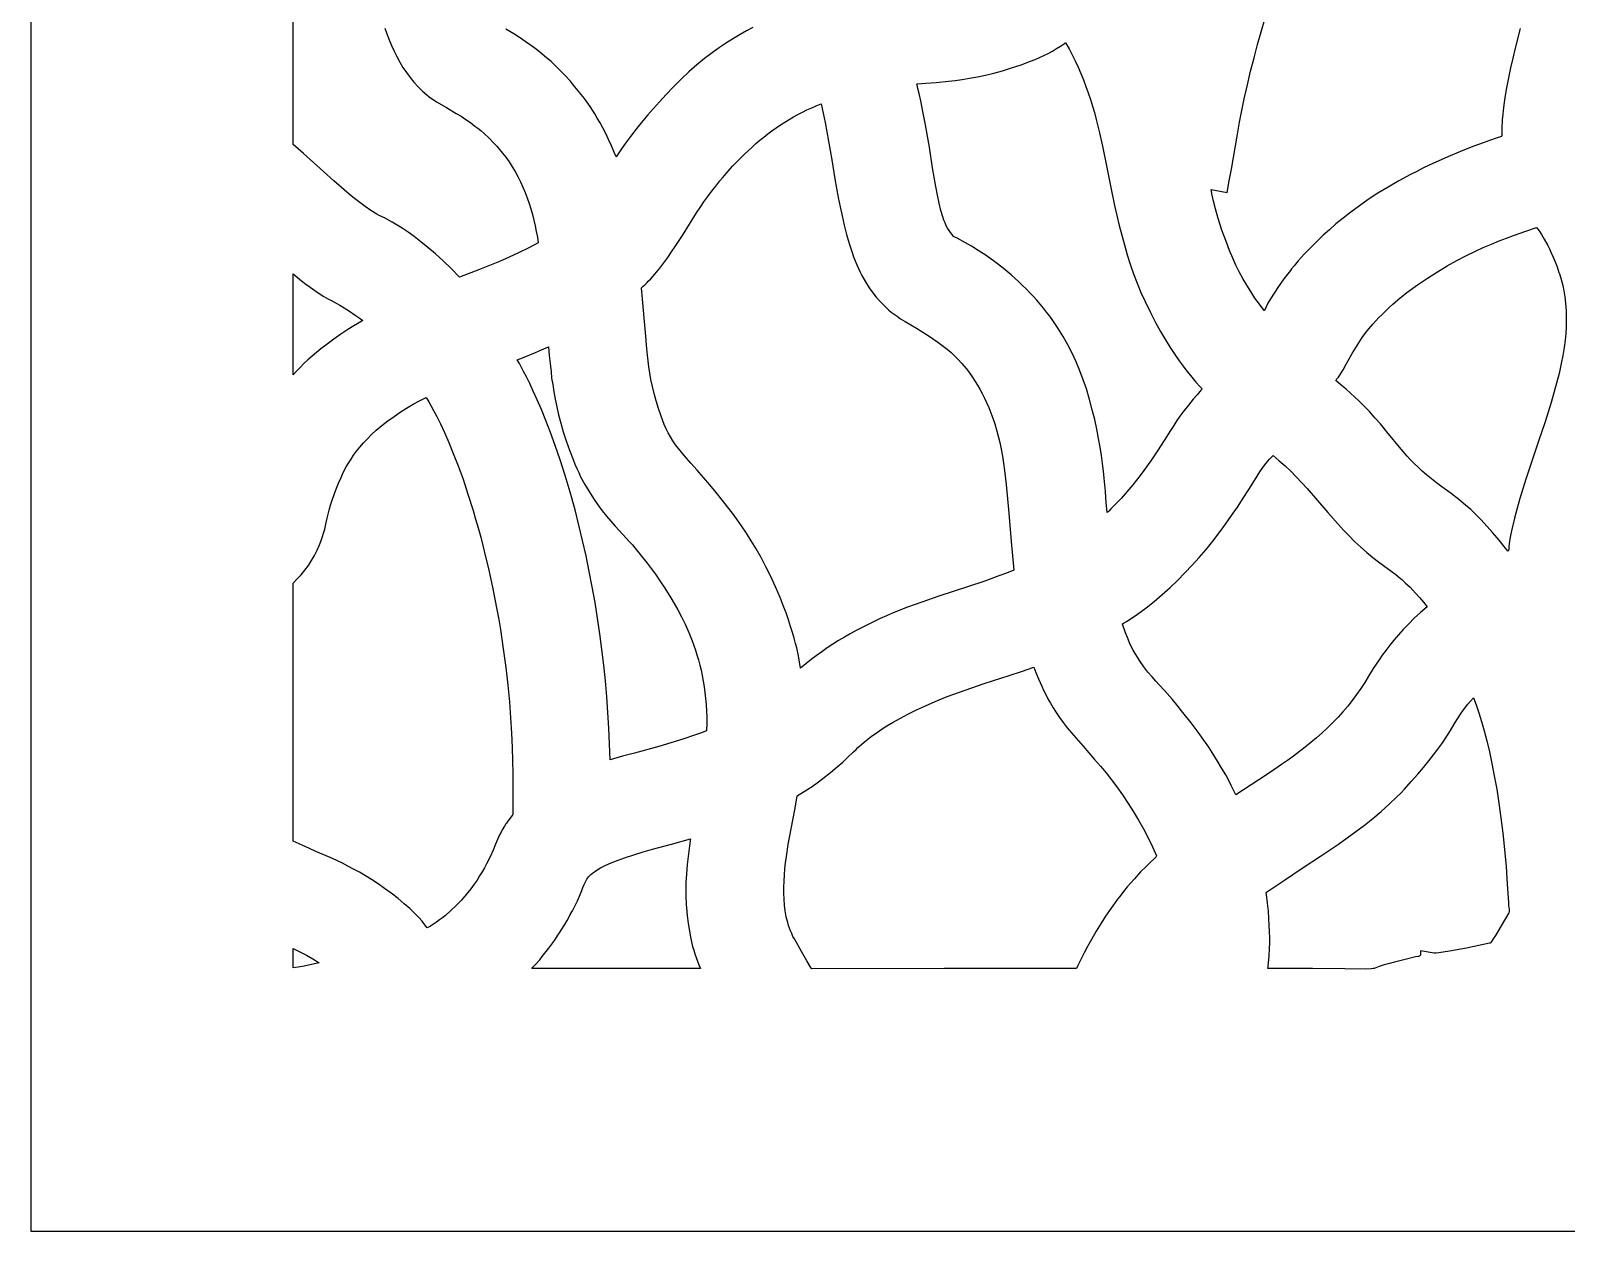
# Model space of a CAD drawing. Extents: x -255 to 255, y -78 to 122.
# Drawn here: x -254.7 to -137.6, y -77.9 to 13.7 of the extents above; entities that cross this region are included whole.
import ezdxf

# ---------------------------------------------------------------- set-up
doc = ezdxf.new("R2010")
doc.units = 0
doc.header["$MEASUREMENT"] = 0
doc.layers.add('LAYER_1', color=18, linetype='CONTINUOUS')

msp = doc.modelspace()

# ---------------------------------------------------------------- linework, layer by layer
at = {"layer": 'LAYER_1'}
for points in [[(-254.71, -77.88), (255.29, -77.88), (255.29, 122.12), (-254.71, 122.12)], [(-175.88, 12.7), (-175.85, 12.74), (-175.82, 12.75), (-175.81, 12.75), (-175.8, 12.74), (-175.54, 12.29), (-175.3, 11.83), (-175.06, 11.36), (-174.84, 10.88), (-174.63, 10.4), (-174.44, 9.91), (-174.25, 9.42), (-174.08, 8.93), (-173.91, 8.43), (-173.76, 7.92), (-173.61, 7.42), (-173.47, 6.91), (-173.22, 5.89), (-172.99, 4.87), (-172.68, 3.36), (-172.37, 1.84), (-172.06, 0.33), (-171.89, -0.43), (-171.71, -1.18), (-171.52, -1.93), (-171.32, -2.67), (-171.1, -3.41), (-170.87, -4.14), (-170.62, -4.86), (-170.35, -5.58), (-170.06, -6.29), (-169.74, -6.99), (-169.34, -7.81), (-168.94, -8.57), (-168.56, -9.26), (-168.18, -9.91), (-167.82, -10.49), (-167.47, -11.02), (-167.14, -11.5), (-166.84, -11.92), (-166.55, -12.3), (-166.29, -12.62), (-165.86, -13.13), (-165.56, -13.45), (-165.41, -13.61), (-165.41, -13.64), (-165.44, -13.69), (-165.56, -13.85), (-165.78, -14.1), (-166.08, -14.44), (-166.44, -14.88), (-166.86, -15.42), (-167.09, -15.73), (-167.32, -16.06), (-167.56, -16.43), (-167.81, -16.82), (-168.29, -17.59), (-168.79, -18.36), (-169.3, -19.12), (-169.83, -19.87), (-170.11, -20.24), (-170.39, -20.6), (-170.67, -20.96), (-170.97, -21.31), (-171.27, -21.65), (-171.57, -21.99), (-171.89, -22.32), (-172.21, -22.64), (-172.36, -22.8), (-172.5, -22.96), (-172.56, -23.02), (-172.6, -23.05), (-172.63, -23.06), (-172.64, -23.06), (-172.64, -23.04), (-172.7, -22.32), (-172.76, -21.46), (-172.85, -20.46), (-172.91, -19.92), (-172.98, -19.34), (-173.06, -18.73), (-173.16, -18.09), (-173.28, -17.42), (-173.42, -16.72), (-173.58, -15.99), (-173.77, -15.23), (-173.98, -14.45), (-174.22, -13.64), (-174.45, -12.95), (-174.71, -12.26), (-174.99, -11.59), (-175.3, -10.93), (-175.63, -10.28), (-175.99, -9.65), (-176.38, -9.03), (-176.78, -8.43), (-177.01, -8.11), (-177.25, -7.8), (-177.49, -7.49), (-177.74, -7.18), (-178, -6.89), (-178.26, -6.59), (-178.53, -6.31), (-178.81, -6.02), (-179.09, -5.75), (-179.37, -5.47), (-179.96, -4.95), (-180.57, -4.44), (-181.19, -3.96), (-181.86, -3.48), (-182.46, -3.08), (-182.98, -2.75), (-183.43, -2.5), (-184.07, -2.16), (-184.25, -2.07), (-184.34, -2.02), (-184.46, -1.88), (-184.58, -1.73), (-184.69, -1.57), (-184.8, -1.39), (-184.9, -1.2), (-184.99, -0.99), (-185.08, -0.77), (-185.16, -0.53), (-185.32, -0.03), (-185.45, 0.53), (-185.58, 1.13), (-185.7, 1.78), (-185.94, 3.2), (-186.19, 4.78), (-186.33, 5.62), (-186.48, 6.49), (-186.65, 7.39), (-186.85, 8.32), (-186.97, 8.87), (-187.07, 9.27), (-187.13, 9.52), (-187.14, 9.58), (-187.13, 9.61), (-186.46, 9.67), (-185.66, 9.73), (-184.73, 9.82), (-184.22, 9.88), (-183.69, 9.96), (-183.12, 10.05), (-182.53, 10.16), (-181.92, 10.29), (-181.27, 10.44), (-180.61, 10.62), (-179.92, 10.83), (-179.2, 11.07), (-178.47, 11.34), (-178.13, 11.48), (-177.79, 11.62), (-177.46, 11.78), (-177.13, 11.94), (-176.81, 12.11), (-176.49, 12.3), (-176.18, 12.5)], [(-194.45, 8.08), (-194.28, 7.37), (-194.14, 6.66), (-194, 5.95), (-193.87, 5.24), (-193.63, 3.81), (-193.39, 2.38), (-193.27, 1.66), (-193.14, 0.95), (-193, 0.24), (-192.85, -0.46), (-192.68, -1.17), (-192.5, -1.87), (-192.3, -2.56), (-192.08, -3.25), (-191.97, -3.57), (-191.85, -3.89), (-191.72, -4.19), (-191.59, -4.47), (-191.46, -4.75), (-191.33, -5.01), (-191.06, -5.49), (-190.78, -5.93), (-190.51, -6.31), (-190.24, -6.66), (-189.97, -6.96), (-189.72, -7.22), (-189.49, -7.45), (-189.27, -7.63), (-189.09, -7.79), (-188.8, -8), (-188.65, -8.1), (-188.38, -8.29), (-188.04, -8.5), (-187.18, -9.01), (-186.68, -9.31), (-186.13, -9.67), (-185.55, -10.07), (-185.24, -10.3), (-184.93, -10.54), (-184.71, -10.71), (-184.52, -10.88), (-184.29, -11.1), (-184.02, -11.37), (-183.71, -11.7), (-183.38, -12.1), (-183.21, -12.32), (-183.04, -12.56), (-182.87, -12.81), (-182.69, -13.08), (-182.51, -13.37), (-182.34, -13.67), (-182.17, -13.99), (-181.99, -14.34), (-181.83, -14.69), (-181.66, -15.07), (-181.5, -15.47), (-181.35, -15.88), (-181.21, -16.31), (-181.07, -16.77), (-180.94, -17.24), (-180.82, -17.73), (-180.71, -18.25), (-180.62, -18.78), (-180.53, -19.32), (-180.46, -19.86), (-180.33, -20.94), (-180.22, -22.03), (-180.12, -23.11), (-179.95, -25.29), (-179.85, -26.37), (-179.74, -27.46), (-180.31, -27.69), (-180.89, -27.9), (-182.04, -28.32), (-184.37, -29.1), (-185.54, -29.48), (-186.7, -29.88), (-187.28, -30.08), (-187.86, -30.3), (-188.43, -30.52), (-189, -30.75), (-189.47, -30.95), (-189.94, -31.16), (-190.4, -31.37), (-190.86, -31.6), (-191.32, -31.83), (-191.77, -32.07), (-192.22, -32.32), (-192.67, -32.57), (-193.11, -32.84), (-193.54, -33.11), (-193.97, -33.4), (-194.39, -33.69), (-194.81, -33.99), (-195.21, -34.29), (-195.62, -34.61), (-196.01, -34.94), (-196.01, -34.93), (-196.02, -34.93), (-196.04, -34.78), (-196.09, -34.47), (-196.17, -34.01), (-196.3, -33.4), (-196.39, -33.05), (-196.5, -32.65), (-196.62, -32.22), (-196.77, -31.76), (-196.93, -31.26), (-197.12, -30.72), (-197.33, -30.16), (-197.57, -29.56), (-197.92, -28.73), (-198.28, -27.94), (-198.65, -27.2), (-199.02, -26.5), (-199.4, -25.84), (-199.77, -25.22), (-200.14, -24.64), (-200.51, -24.09), (-200.87, -23.58), (-201.21, -23.11), (-201.87, -22.27), (-202.45, -21.55), (-202.94, -20.95), (-203.41, -20.4), (-203.89, -19.85), (-204.38, -19.31), (-204.86, -18.76), (-205.1, -18.48), (-205.32, -18.2), (-205.54, -17.91), (-205.74, -17.61), (-205.93, -17.31), (-206.11, -17), (-206.27, -16.68), (-206.41, -16.35), (-206.64, -15.73), (-206.85, -15.13), (-207.02, -14.55), (-207.18, -13.99), (-207.31, -13.45), (-207.42, -12.93), (-207.51, -12.44), (-207.58, -11.96), (-207.64, -11.51), (-207.69, -11.08), (-207.77, -10.3), (-207.81, -9.63), (-207.86, -9.06), (-208.07, -6.79), (-208.12, -6.18), (-208.13, -6.01), (-208.13, -5.93), (-208.01, -5.82), (-207.88, -5.7), (-207.7, -5.52), (-207.62, -5.44), (-207.42, -5.24), (-207.12, -4.9), (-206.74, -4.43), (-206.43, -4.03), (-206.14, -3.62), (-205.85, -3.2), (-205.57, -2.79), (-205.02, -1.94), (-204.48, -1.08), (-203.94, -0.23), (-203.66, 0.19), (-203.38, 0.61), (-203.09, 1.02), (-202.79, 1.42), (-202.48, 1.82), (-202.16, 2.21), (-201.97, 2.44), (-201.78, 2.66), (-201.52, 2.96), (-201.19, 3.33), (-200.77, 3.76), (-200.28, 4.25), (-199.69, 4.8), (-199.41, 5.06), (-199.11, 5.31), (-198.81, 5.56), (-198.5, 5.8), (-198.19, 6.03), (-197.87, 6.26), (-197.55, 6.48), (-197.22, 6.69), (-196.89, 6.9), (-196.55, 7.09), (-196.21, 7.28), (-195.87, 7.46), (-195.52, 7.63), (-195.16, 7.79), (-194.81, 7.94)], [(-139.89, -1.34), (-139.7, -1.6), (-139.52, -1.87), (-139.3, -2.23), (-139.04, -2.7), (-138.91, -2.97), (-138.77, -3.27), (-138.62, -3.6), (-138.47, -3.96), (-138.32, -4.34), (-138.18, -4.76), (-138.13, -4.88), (-138.04, -5.21), (-137.96, -5.47), (-137.89, -5.77), (-137.82, -6.17), (-137.79, -6.32), (-137.73, -6.63), (-137.68, -7.1), (-137.65, -7.39), (-137.63, -7.72), (-137.62, -8.09), (-137.63, -8.5), (-137.64, -8.94), (-137.67, -9.42), (-137.72, -9.94), (-137.79, -10.5), (-137.89, -11.09), (-138.01, -11.71), (-138.17, -12.46), (-138.36, -13.21), (-138.56, -13.95), (-138.78, -14.69), (-139, -15.42), (-139.24, -16.16), (-139.73, -17.62), (-140.23, -19.08), (-140.71, -20.54), (-140.94, -21.27), (-141.16, -22.01), (-141.37, -22.75), (-141.56, -23.5), (-141.79, -24.47), (-141.89, -24.96), (-141.98, -25.46), (-142, -25.66), (-142.01, -25.83), (-142.03, -25.96), (-142.05, -26), (-142.08, -26.03), (-142.09, -26.03), (-142.24, -25.82), (-142.4, -25.61), (-142.61, -25.33), (-142.89, -24.99), (-143.24, -24.59), (-143.66, -24.13), (-144.15, -23.61), (-144.37, -23.38), (-144.59, -23.15), (-144.91, -22.85), (-145.31, -22.5), (-145.81, -22.08), (-146.41, -21.62), (-147.11, -21.11), (-147.52, -20.8), (-147.91, -20.5), (-148.27, -20.2), (-148.61, -19.91), (-148.93, -19.61), (-149.22, -19.33), (-149.5, -19.05), (-149.75, -18.77), (-150.2, -18.26), (-150.59, -17.79), (-150.92, -17.38), (-151.2, -17.04), (-151.8, -16.32), (-152.19, -15.88), (-152.63, -15.38), (-153.15, -14.84), (-153.44, -14.56), (-153.74, -14.27), (-154.07, -13.97), (-154.41, -13.67), (-154.78, -13.36), (-155.17, -13.04), (-155.19, -13.02), (-155.18, -12.98), (-155.11, -12.88), (-155, -12.74), (-154.89, -12.59), (-154.64, -12.18), (-154.4, -11.77), (-153.94, -10.94), (-153.7, -10.53), (-153.45, -10.13), (-153.18, -9.73), (-152.9, -9.35), (-152.67, -9.06), (-152.35, -8.68), (-152.15, -8.46), (-151.92, -8.21), (-151.67, -7.96), (-151.39, -7.68), (-151.14, -7.45), (-150.86, -7.19), (-150.46, -6.85), (-150.28, -6.69), (-150.07, -6.52), (-149.78, -6.3), (-148.98, -5.72), (-148.2, -5.19), (-147.44, -4.71), (-146.7, -4.27), (-145.98, -3.86), (-145.28, -3.5), (-144.6, -3.17), (-143.95, -2.87), (-143.33, -2.6), (-142.74, -2.35), (-142.18, -2.14), (-141.65, -1.94), (-140.7, -1.61), (-139.9, -1.34), (-139.9, -1.34)], [(-232, -6.81), (-231.83, -6.89), (-231.43, -7.11), (-231.14, -7.27), (-230.8, -7.47), (-230.41, -7.72), (-229.97, -8.01), (-229.68, -8.22), (-229.4, -8.43), (-229.64, -8.57), (-230.2, -8.91), (-230.6, -9.16), (-231.07, -9.48), (-231.61, -9.86), (-232.22, -10.31), (-232.58, -10.59), (-232.93, -10.87), (-233.26, -11.15), (-233.58, -11.44), (-233.89, -11.72), (-234.17, -12.01), (-234.45, -12.29), (-234.71, -12.57), (-234.71, -4.87), (-234.07, -5.4), (-233.74, -5.65), (-233.4, -5.9), (-233.06, -6.14), (-232.71, -6.37), (-232.36, -6.6)], [(-215.23, -10.44), (-215.17, -11.1), (-215.09, -11.9), (-215.04, -12.35), (-214.99, -12.82), (-214.91, -13.32), (-214.83, -13.86), (-214.73, -14.42), (-214.6, -15), (-214.46, -15.61), (-214.3, -16.25), (-214.11, -16.91), (-213.89, -17.6), (-213.64, -18.31), (-213.36, -19.04), (-213.22, -19.38), (-213.08, -19.71), (-212.93, -20.03), (-212.78, -20.34), (-212.46, -20.93), (-212.14, -21.48), (-211.81, -22), (-211.47, -22.48), (-211.14, -22.93), (-210.81, -23.35), (-210.48, -23.74), (-210.16, -24.1), (-209.57, -24.75), (-209.05, -25.3), (-208.83, -25.54), (-208.64, -25.77), (-208.24, -26.26), (-207.71, -26.93), (-207.41, -27.33), (-207.08, -27.78), (-206.73, -28.28), (-206.37, -28.84), (-205.9, -29.58), (-205.64, -30.02), (-205.37, -30.5), (-205.09, -31.02), (-204.81, -31.59), (-204.54, -32.21), (-204.27, -32.86), (-204.15, -33.21), (-204.03, -33.57), (-203.91, -33.93), (-203.8, -34.31), (-203.7, -34.7), (-203.6, -35.1), (-203.51, -35.51), (-203.43, -35.93), (-203.36, -36.36), (-203.3, -36.8), (-203.25, -37.25), (-203.22, -37.72), (-203.19, -38.19), (-203.17, -38.68), (-203.17, -39.17), (-203.19, -39.68), (-203.19, -39.72), (-203.64, -39.89), (-204.09, -40.06), (-204.99, -40.36), (-205.91, -40.64), (-206.83, -40.9), (-208.68, -41.41), (-209.6, -41.66), (-210.52, -41.93), (-210.57, -40.72), (-210.62, -39.52), (-210.7, -38.32), (-210.79, -37.12), (-210.89, -35.91), (-211.02, -34.71), (-211.16, -33.51), (-211.32, -32.32), (-211.49, -31.12), (-211.68, -29.93), (-211.89, -28.75), (-212.12, -27.56), (-212.37, -26.38), (-212.63, -25.21), (-212.91, -24.04), (-213.21, -22.87), (-213.59, -21.51), (-213.97, -20.24), (-214.35, -19.06), (-214.72, -17.97), (-215.08, -16.96), (-215.43, -16.05), (-215.77, -15.22), (-216.09, -14.47), (-216.39, -13.81), (-216.66, -13.23), (-216.91, -12.73), (-217.13, -12.31), (-217.45, -11.71), (-217.61, -11.43), (-217.42, -11.35), (-216.95, -11.17), (-216.22, -10.87), (-215.76, -10.67), (-215.23, -10.44)], [(-224.55, -14.3), (-224.36, -14.62), (-224.2, -14.91), (-223.99, -15.29), (-223.75, -15.76), (-223.47, -16.32), (-223.17, -16.98), (-222.84, -17.72), (-222.49, -18.57), (-222.13, -19.51), (-221.75, -20.54), (-221.37, -21.68), (-220.98, -22.92), (-220.79, -23.57), (-220.59, -24.25), (-220.4, -24.96), (-220.21, -25.69), (-220.03, -26.45), (-219.84, -27.23), (-219.65, -28.06), (-219.48, -28.88), (-219.32, -29.68), (-219.17, -30.47), (-219.03, -31.24), (-218.9, -32), (-218.68, -33.47), (-218.49, -34.88), (-218.33, -36.23), (-218.21, -37.51), (-218.12, -38.73), (-218.05, -39.89), (-218, -40.98), (-217.97, -42.01), (-217.95, -42.97), (-217.95, -44.69), (-217.96, -46.13), (-218, -46.18), (-218.1, -46.29), (-218.24, -46.48), (-218.33, -46.6), (-218.43, -46.75), (-218.48, -46.82), (-218.59, -46.99), (-218.76, -47.26), (-218.85, -47.44), (-218.96, -47.65), (-219.26, -48.37), (-219.45, -48.82), (-219.68, -49.32), (-219.96, -49.87), (-220.12, -50.16), (-220.29, -50.47), (-220.48, -50.78), (-220.68, -51.1), (-220.91, -51.42), (-221.15, -51.76), (-221.5, -52.2), (-221.87, -52.62), (-222.26, -53.03), (-222.67, -53.42), (-223.09, -53.79), (-223.31, -53.97), (-223.54, -54.14), (-223.77, -54.3), (-224, -54.46), (-224.24, -54.6), (-224.48, -54.74), (-224.65, -54.51), (-224.87, -54.24), (-225.13, -53.94), (-225.45, -53.62), (-225.81, -53.27), (-226.23, -52.9), (-226.7, -52.5), (-227.22, -52.1), (-227.73, -51.73), (-228.23, -51.38), (-228.72, -51.06), (-229.19, -50.77), (-229.65, -50.5), (-230.09, -50.26), (-230.52, -50.03), (-230.93, -49.82), (-231.69, -49.46), (-232.37, -49.16), (-232.96, -48.91), (-233.46, -48.69), (-234.02, -48.44), (-234.71, -48.14), (-234.71, -28.47), (-234.4, -28.14), (-234.09, -27.81), (-233.81, -27.46), (-233.54, -27.1), (-233.3, -26.73), (-233.07, -26.34), (-232.87, -25.95), (-232.7, -25.54), (-232.64, -25.42), (-232.53, -25.12), (-232.46, -24.9), (-232.38, -24.64), (-232.29, -24.33), (-232.2, -23.97), (-232.1, -23.51), (-231.95, -22.89), (-231.85, -22.52), (-231.73, -22.12), (-231.58, -21.69), (-231.4, -21.22), (-231.24, -20.84), (-231.05, -20.39), (-230.93, -20.14), (-230.8, -19.87), (-230.65, -19.59), (-230.48, -19.31), (-230.29, -19.01), (-230.09, -18.71), (-229.86, -18.4), (-229.61, -18.08), (-229.34, -17.76), (-229.04, -17.44), (-228.72, -17.12), (-228.36, -16.8), (-227.93, -16.44), (-227.48, -16.08), (-227.01, -15.75), (-226.54, -15.42), (-226.06, -15.12), (-225.56, -14.82), (-225.06, -14.55)], [(-159.98, -18.73), (-159.52, -19.12), (-159.07, -19.52), (-158.63, -19.93), (-158.21, -20.36), (-157.8, -20.8), (-157.39, -21.25), (-156.6, -22.15), (-155.81, -23.07), (-155.01, -23.97), (-154.6, -24.42), (-154.18, -24.85), (-153.76, -25.28), (-153.32, -25.69), (-152.84, -26.12), (-152.38, -26.49), (-151.95, -26.82), (-151.56, -27.11), (-150.9, -27.59), (-150.63, -27.79), (-150.41, -27.97), (-150.16, -28.18), (-149.9, -28.42), (-149.54, -28.77), (-149.33, -28.98), (-149.11, -29.22), (-148.81, -29.56), (-148.52, -29.91), (-148.24, -30.26), (-148.74, -30.7), (-149.21, -31.13), (-149.64, -31.56), (-150.05, -31.98), (-150.42, -32.39), (-150.77, -32.8), (-151.09, -33.19), (-151.39, -33.58), (-151.66, -33.94), (-151.9, -34.3), (-152.34, -34.96), (-152.7, -35.54), (-152.99, -36.02), (-153.29, -36.49), (-153.61, -36.95), (-153.94, -37.4), (-154.29, -37.84), (-154.66, -38.26), (-155.03, -38.68), (-155.42, -39.08), (-155.82, -39.48), (-156.24, -39.86), (-156.66, -40.24), (-157.09, -40.6), (-157.53, -40.96), (-157.97, -41.3), (-158.42, -41.64), (-158.87, -41.97), (-159.33, -42.29), (-160.19, -42.88), (-161.06, -43.46), (-162.81, -44.6), (-162.85, -44.54), (-162.92, -44.4), (-163.17, -43.88), (-163.36, -43.51), (-163.59, -43.08), (-163.88, -42.58), (-164.23, -42.02), (-164.42, -41.7), (-164.62, -41.38), (-164.89, -40.96), (-165.25, -40.44), (-165.69, -39.82), (-166.22, -39.11), (-166.85, -38.32), (-166.96, -38.18), (-167.22, -37.85), (-167.65, -37.33), (-168.26, -36.64), (-168.67, -36.2), (-168.93, -35.93), (-169.21, -35.61), (-169.52, -35.25), (-169.84, -34.83), (-170.17, -34.36), (-170.33, -34.1), (-170.5, -33.83), (-170.65, -33.56), (-170.79, -33.29), (-170.92, -33.02), (-171.04, -32.74), (-171.27, -32.17), (-171.46, -31.59), (-171.45, -31.57), (-171.39, -31.52), (-171.16, -31.38), (-170.8, -31.14), (-170.32, -30.81), (-169.67, -30.34), (-169.05, -29.85), (-168.44, -29.33), (-167.84, -28.8), (-167.26, -28.25), (-166.7, -27.68), (-166.15, -27.09), (-165.61, -26.49), (-165.09, -25.88), (-164.58, -25.25), (-164.09, -24.61), (-163.61, -23.97), (-163.14, -23.31), (-162.69, -22.65), (-162.25, -21.98), (-161.82, -21.31), (-161.4, -20.63), (-161.19, -20.29), (-160.98, -19.96), (-160.75, -19.63), (-160.51, -19.31), (-160.25, -19.01), (-160.12, -18.87)], [(-178.22, -34.86), (-178.06, -35.27), (-177.86, -35.76), (-177.62, -36.32), (-177.48, -36.62), (-177.32, -36.94), (-177.15, -37.27), (-176.95, -37.61), (-176.74, -37.97), (-176.51, -38.33), (-176.26, -38.71), (-175.98, -39.09), (-175.68, -39.48), (-175.35, -39.87), (-174.47, -40.89), (-173.59, -41.9), (-173.15, -42.41), (-172.72, -42.93), (-172.3, -43.46), (-171.9, -44), (-171.46, -44.61), (-171.03, -45.25), (-170.62, -45.89), (-170.23, -46.54), (-169.86, -47.2), (-169.51, -47.88), (-169.18, -48.57), (-168.88, -49.26), (-168.89, -49.3), (-168.92, -49.35), (-169.07, -49.5), (-169.32, -49.74), (-169.66, -50.06), (-170.08, -50.48), (-170.56, -51), (-170.82, -51.3), (-171.1, -51.62), (-171.38, -51.97), (-171.67, -52.35), (-171.84, -52.56), (-172.21, -53.06), (-172.46, -53.42), (-172.76, -53.86), (-173.1, -54.39), (-173.47, -55), (-173.83, -55.62), (-174.14, -56.16), (-174.39, -56.64), (-174.59, -57.04), (-174.86, -57.6), (-174.97, -57.84), (-185.06, -57.85), (-195.15, -57.86), (-195.17, -57.85), (-195.19, -57.82), (-195.27, -57.7), (-195.53, -57.26), (-195.93, -56.55), (-196.48, -55.58), (-196.59, -55.39), (-196.68, -55.18), (-196.77, -54.98), (-196.86, -54.77), (-196.93, -54.56), (-196.99, -54.34), (-197.1, -53.9), (-197.18, -53.45), (-197.24, -53), (-197.27, -52.55), (-197.29, -52.1), (-197.28, -51.63), (-197.27, -51.17), (-197.24, -50.7), (-197.2, -50.23), (-197.15, -49.77), (-197.09, -49.31), (-196.95, -48.38), (-196.61, -46.53), (-196.43, -45.61), (-196.27, -44.68), (-196.26, -44.67), (-196.23, -44.64), (-196.12, -44.57), (-195.73, -44.34), (-195.45, -44.17), (-195.12, -43.95), (-194.74, -43.68), (-194.32, -43.36), (-193.73, -42.89), (-193.22, -42.47), (-192.8, -42.1), (-192.45, -41.78), (-191.98, -41.32), (-191.78, -41.13), (-191.64, -41), (-191.34, -40.73), (-191.13, -40.56), (-190.88, -40.36), (-190.59, -40.13), (-190.24, -39.89), (-189.86, -39.62), (-189.42, -39.34), (-188.94, -39.05), (-188.4, -38.75), (-187.82, -38.44), (-187.18, -38.12), (-186.49, -37.8), (-185.74, -37.48), (-184.82, -37.11), (-183.88, -36.76), (-182.94, -36.44), (-182, -36.12), (-180.1, -35.5), (-179.16, -35.19)], [(-144.7, -37.2), (-144.5, -37.74), (-144.3, -38.34), (-144.1, -39), (-143.89, -39.71), (-143.69, -40.48), (-143.49, -41.32), (-143.3, -42.21), (-143.11, -43.16), (-142.93, -44.16), (-142.76, -45.23), (-142.61, -46.35), (-142.46, -47.53), (-142.33, -48.76), (-142.21, -50.06), (-142.12, -51.41), (-142.04, -52.81), (-142.02, -53.08), (-141.99, -53.3), (-141.98, -53.48), (-141.99, -53.54), (-142.01, -53.6), (-142.59, -54.59), (-143.03, -55.32), (-143.19, -55.58), (-143.32, -55.77), (-143.41, -55.88), (-143.44, -55.91), (-143.47, -55.92), (-145.23, -56.28), (-146.52, -56.51), (-147.34, -56.64), (-147.57, -56.66), (-147.69, -56.67), (-148.74, -56.49), (-148.74, -56.61), (-148.74, -56.74), (-148.74, -56.8), (-148.76, -56.85), (-148.78, -56.89), (-148.83, -56.91), (-148.9, -56.92), (-149.11, -56.96), (-149.91, -57.15), (-150.71, -57.35), (-151.11, -57.46), (-151.5, -57.57), (-151.89, -57.7), (-152.28, -57.84), (-152.36, -57.85), (-152.49, -57.87), (-152.93, -57.88), (-154.5, -57.87), (-156.98, -57.85), (-158.56, -57.84), (-160.37, -57.84), (-160.37, -57.84), (-160.35, -57.69), (-160.32, -57.38), (-160.28, -56.91), (-160.25, -56.28), (-160.24, -55.91), (-160.24, -55.5), (-160.25, -55.04), (-160.27, -54.56), (-160.3, -54.03), (-160.34, -53.46), (-160.4, -52.86), (-160.48, -52.21), (-160.49, -52.18), (-160.51, -52.13), (-160.51, -52.08), (-160.5, -52.05), (-160.48, -52.03), (-159.12, -51.11), (-157.75, -50.19), (-156.37, -49.28), (-155.68, -48.82), (-155, -48.36), (-154.33, -47.88), (-153.67, -47.4), (-153.01, -46.9), (-152.37, -46.39), (-151.74, -45.86), (-151.13, -45.32), (-150.54, -44.75), (-150.25, -44.46), (-149.97, -44.16), (-149.44, -43.59), (-148.95, -43.03), (-148.51, -42.51), (-148.1, -42.01), (-147.74, -41.54), (-147.41, -41.11), (-147.12, -40.7), (-146.87, -40.33), (-146.45, -39.69), (-146.16, -39.21), (-145.97, -38.88), (-145.88, -38.72), (-145.7, -38.45), (-145.45, -38.11), (-145.12, -37.69), (-144.92, -37.45)], [(-204.4, -47.95), (-204.43, -48.11), (-204.48, -48.49), (-204.56, -49.09), (-204.65, -49.91), (-204.71, -50.64), (-204.75, -51.29), (-204.76, -51.85), (-204.76, -52.31), (-204.73, -52.95), (-204.71, -53.22), (-204.65, -53.81), (-204.58, -54.41), (-204.49, -55), (-204.38, -55.58), (-204.24, -56.16), (-204.16, -56.45), (-204.08, -56.73), (-203.98, -57.01), (-203.88, -57.29), (-203.77, -57.57), (-203.64, -57.84), (-212.98, -57.84), (-215.47, -57.84), (-216.51, -57.84), (-216.42, -57.75), (-216.22, -57.53), (-215.9, -57.17), (-215.71, -56.93), (-215.5, -56.66), (-215.41, -56.55), (-215.21, -56.3), (-214.91, -55.89), (-214.73, -55.62), (-214.53, -55.31), (-214.45, -55.2), (-214.26, -54.92), (-213.99, -54.48), (-213.82, -54.19), (-213.64, -53.85), (-213.57, -53.73), (-213.41, -53.44), (-213.17, -52.98), (-213.03, -52.68), (-212.87, -52.33), (-212.7, -51.89), (-212.61, -51.66), (-212.52, -51.44), (-212.42, -51.23), (-212.31, -51.03), (-212.24, -50.93), (-212.17, -50.84), (-212.09, -50.76), (-212.01, -50.68), (-211.87, -50.57), (-211.73, -50.46), (-211.53, -50.32), (-211.27, -50.17), (-210.96, -50), (-210.58, -49.83), (-210.13, -49.65), (-209.43, -49.4), (-208.72, -49.17), (-208, -48.95), (-207.29, -48.75), (-205.84, -48.35)], [(-232.71, -57.4), (-233.31, -57.54), (-233.85, -57.66), (-234.32, -57.74), (-234.71, -57.8), (-234.71, -56.32), (-234.2, -56.57), (-233.69, -56.83), (-233.19, -57.11)]]:
    msp.add_lwpolyline(points, close=True, dxfattribs=at)
for points in [[(-227.7, 13.86), (-227.55, 13.42), (-227.39, 12.98), (-227.21, 12.54), (-227.01, 12.11), (-226.8, 11.69), (-226.57, 11.27), (-226.33, 10.87), (-226.07, 10.48), (-225.79, 10.1), (-225.49, 9.74), (-225.18, 9.39), (-224.85, 9.07), (-224.51, 8.77), (-224.33, 8.63), (-224.15, 8.49), (-223.96, 8.36), (-223.77, 8.24), (-223.02, 7.8), (-222.27, 7.36), (-221.9, 7.14), (-221.54, 6.9), (-221.18, 6.66), (-220.84, 6.4), (-220.62, 6.23), (-220.4, 6.06), (-220.11, 5.81), (-219.78, 5.49), (-219.39, 5.09), (-219.18, 4.86), (-218.96, 4.6), (-218.73, 4.32), (-218.49, 4.02), (-218.23, 3.67), (-217.99, 3.3), (-217.77, 2.93), (-217.56, 2.54), (-217.36, 2.15), (-217.18, 1.75), (-217.01, 1.34), (-216.86, 0.92), (-216.71, 0.5), (-216.58, 0.08), (-216.46, -0.35), (-216.35, -0.78), (-216.25, -1.21), (-216.16, -1.65), (-216.08, -2.08), (-216.01, -2.51), (-216.74, -2.89), (-217.47, -3.25), (-218.22, -3.59), (-218.97, -3.92), (-219.73, -4.23), (-220.49, -4.54), (-222.02, -5.13), (-222.65, -4.47), (-223.27, -3.88), (-223.86, -3.34), (-224.43, -2.85), (-224.96, -2.42), (-225.47, -2.03), (-225.94, -1.69), (-226.38, -1.4), (-226.78, -1.15), (-227.14, -0.93), (-227.73, -0.61), (-228.14, -0.41), (-228.33, -0.31), (-228.77, -0.03), (-229.2, 0.26), (-229.61, 0.56), (-230.02, 0.88), (-230.43, 1.2), (-230.82, 1.53), (-231.6, 2.22), (-232.38, 2.92), (-233.14, 3.62), (-233.92, 4.31), (-234.31, 4.65), (-234.71, 4.98), (-234.71, 31.33)], [(-141.14, 13.83), (-141.51, 12.33), (-141.69, 11.58), (-141.87, 10.83), (-142.03, 10.08), (-142.17, 9.32), (-142.3, 8.57), (-142.41, 7.8), (-142.46, 7.31), (-142.5, 6.88), (-142.53, 6.2), (-142.54, 5.77), (-142.55, 5.65), (-142.56, 5.62), (-142.57, 5.61), (-142.98, 5.47), (-143.41, 5.33), (-143.97, 5.13), (-144.67, 4.86), (-145.51, 4.53), (-146.48, 4.12), (-147.58, 3.64), (-148.08, 3.41), (-148.56, 3.18), (-149.03, 2.94), (-149.49, 2.71), (-150.38, 2.23), (-151.21, 1.75), (-151.99, 1.27), (-152.72, 0.79), (-153.4, 0.31), (-154.04, -0.16), (-154.64, -0.62), (-155.19, -1.07), (-155.69, -1.51), (-156.15, -1.92), (-156.58, -2.32), (-156.96, -2.7), (-157.61, -3.37), (-158.06, -3.88), (-158.38, -4.26), (-158.58, -4.5), (-158.66, -4.61), (-159.15, -5.25), (-159.57, -5.83), (-159.9, -6.34), (-160.17, -6.77), (-160.37, -7.12), (-160.51, -7.39), (-160.64, -7.66), (-160.65, -7.67), (-160.66, -7.67), (-160.67, -7.66), (-161.02, -7.19), (-161.36, -6.72), (-161.68, -6.23), (-161.99, -5.74), (-162.29, -5.23), (-162.56, -4.72), (-162.82, -4.2), (-163.06, -3.67), (-163.3, -3.08), (-163.51, -2.53), (-163.7, -2.01), (-163.88, -1.53), (-164.16, -0.65), (-164.37, 0.08), (-164.52, 0.67), (-164.62, 1.12), (-164.7, 1.56), (-163.49, 1.33), (-163.32, 2.22), (-163.15, 3.11), (-162.85, 4.9), (-162.7, 5.79), (-162.54, 6.69), (-162.37, 7.58), (-162.19, 8.47), (-161.94, 9.54), (-161.69, 10.59), (-161.43, 11.61), (-161.16, 12.61), (-160.88, 13.59), (-160.6, 14.54)], [(-199.66, 13.9), (-200.13, 13.65), (-200.61, 13.38), (-201.13, 13.08), (-201.65, 12.74), (-202.2, 12.38), (-202.76, 11.97), (-203.34, 11.54), (-203.92, 11.06), (-204.52, 10.54), (-205.12, 9.98), (-205.42, 9.68), (-205.72, 9.37), (-206.27, 8.8), (-206.77, 8.25), (-207.23, 7.73), (-207.66, 7.25), (-208.04, 6.79), (-208.39, 6.36), (-208.98, 5.61), (-209.43, 4.99), (-209.76, 4.52), (-209.97, 4.2), (-210.07, 4.05), (-210.07, 4.05), (-210.24, 4.47), (-210.42, 4.88), (-210.65, 5.37), (-210.87, 5.83), (-211.09, 6.25), (-211.3, 6.64), (-211.51, 7), (-211.7, 7.32), (-212.06, 7.88), (-212.36, 8.31), (-212.6, 8.63), (-212.77, 8.83), (-212.85, 8.93), (-213.22, 9.4), (-213.59, 9.84), (-213.96, 10.25), (-214.33, 10.63), (-214.69, 10.98), (-215.04, 11.31), (-215.39, 11.61), (-215.72, 11.89), (-216.05, 12.15), (-216.36, 12.39), (-216.94, 12.8), (-217.45, 13.15), (-217.88, 13.43), (-218.17, 13.61), (-218.48, 13.78)]]:
    msp.add_lwpolyline(points, dxfattribs=at)

doc.saveas('drawing.dxf')
